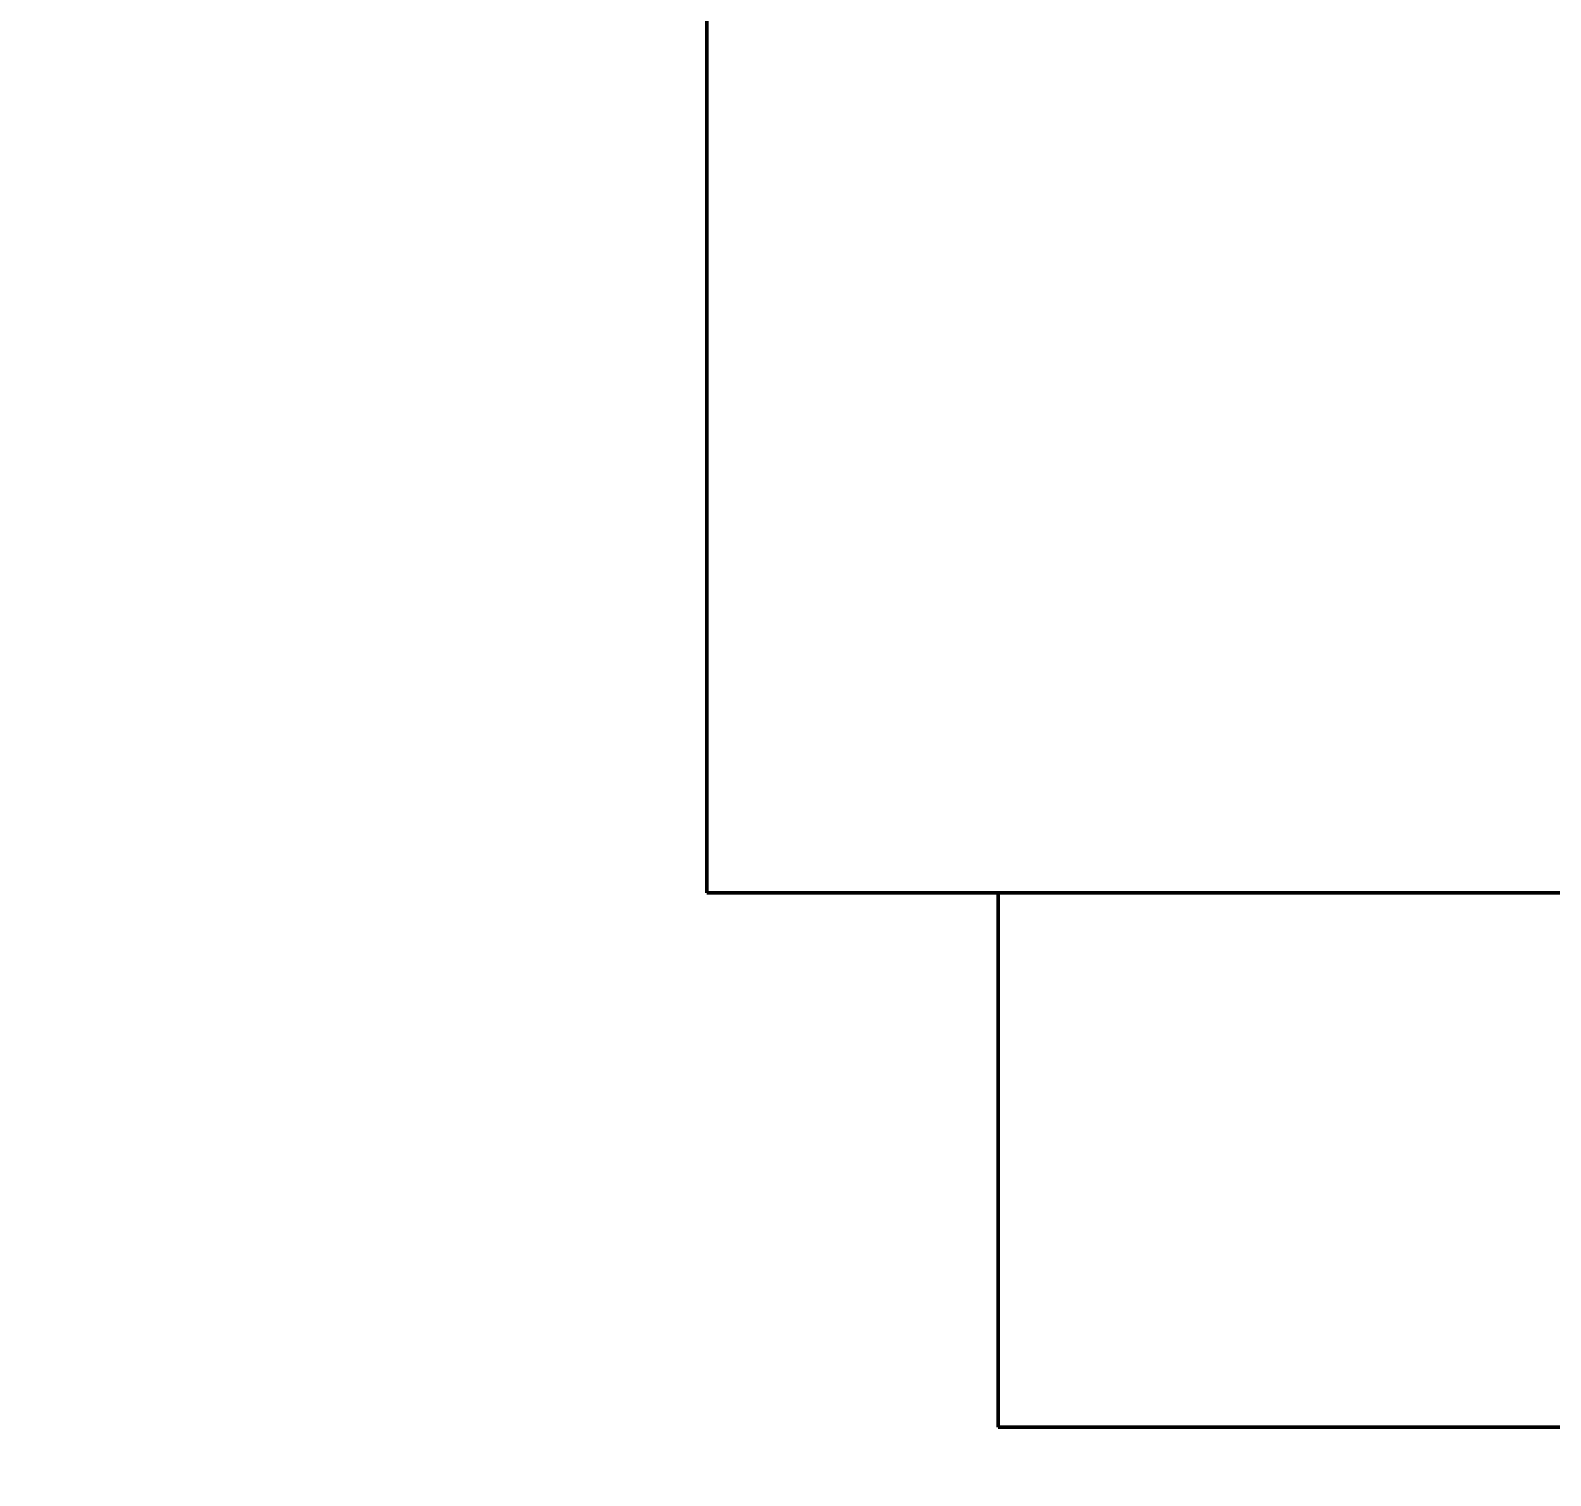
# Model space of a CAD drawing. Header units: millimetres. Extents: x 0 to 1682, y 0 to 1188.
# Drawn here: x 1103.08 to 1134.37, y 703 to 732.75 of the extents above; entities that cross this region are included whole.
import ezdxf

# ---------------------------------------------------------------- set-up
doc = ezdxf.new("R2010")
doc.units = ezdxf.units.MM
doc.header["$LTSCALE"] = 0.7
doc.layers.add('09_РАЗМЕРЫ', color=7, linetype='Continuous')
doc.layers.add('20_ВИДИМЫЕ', color=7, linetype='Continuous', lineweight=50)
doc.styles.add('ГОСТ', font='isocpeur.ttf')
doc.dimstyles.new('ГОСТ', dxfattribs={"dimscale": 2, "dimtxt": 3.5, "dimasz": 3, "dimexe": 2, "dimexo": 0, "dimgap": 1, "dimtad": 1, "dimdec": 1, "dimtxsty": 'ГОСТ', "dimcen": 2.5, "dimclrd": 7, "dimclre": 7, "dimclrt": 7, "dimazin": 3, "dimtfac": 1, "dimtmove": 0, "dimatfit": 3, "dimarcsym": 0})

msp = doc.modelspace()

# ---------------------------------------------------------------- linework, layer by layer
at = {"layer": '20_ВИДИМЫЕ'}
for points in [[(1117, 715), (1117, 739)], [(1117, 715), (1135, 715)], [(1123, 704), (1123, 715)], [(1123, 704), (1123.14, 704), (1123.281, 704), (1123.656, 704), (1124.07, 704), (1124.665, 704), (1125.332, 704), (1126.125, 704), (1127.011, 704), (1127.973, 704), (1129.035, 704), (1130.132, 704), (1131.315, 704), (1132.508, 704), (1133.754, 704), (1135, 704)]]:
    msp.add_lwpolyline(points, dxfattribs=at)

# ---------------------------------------------------------------- dimensions: what is measured, and where the dimension line sits
at = {"layer": '09_РАЗМЕРЫ'}
for base, p1, p2 in [((1090, 667), (1090, 764), (1370, 764)), ((1065, 617), (1065, 761), (1395, 761))]:
    msp.add_linear_dim(base=base, p1=p1, p2=p2, dimstyle='ГОСТ', override={"dimtxsty": 'ГОСТ'}, dxfattribs=at).render()

doc.saveas('drawing.dxf')
